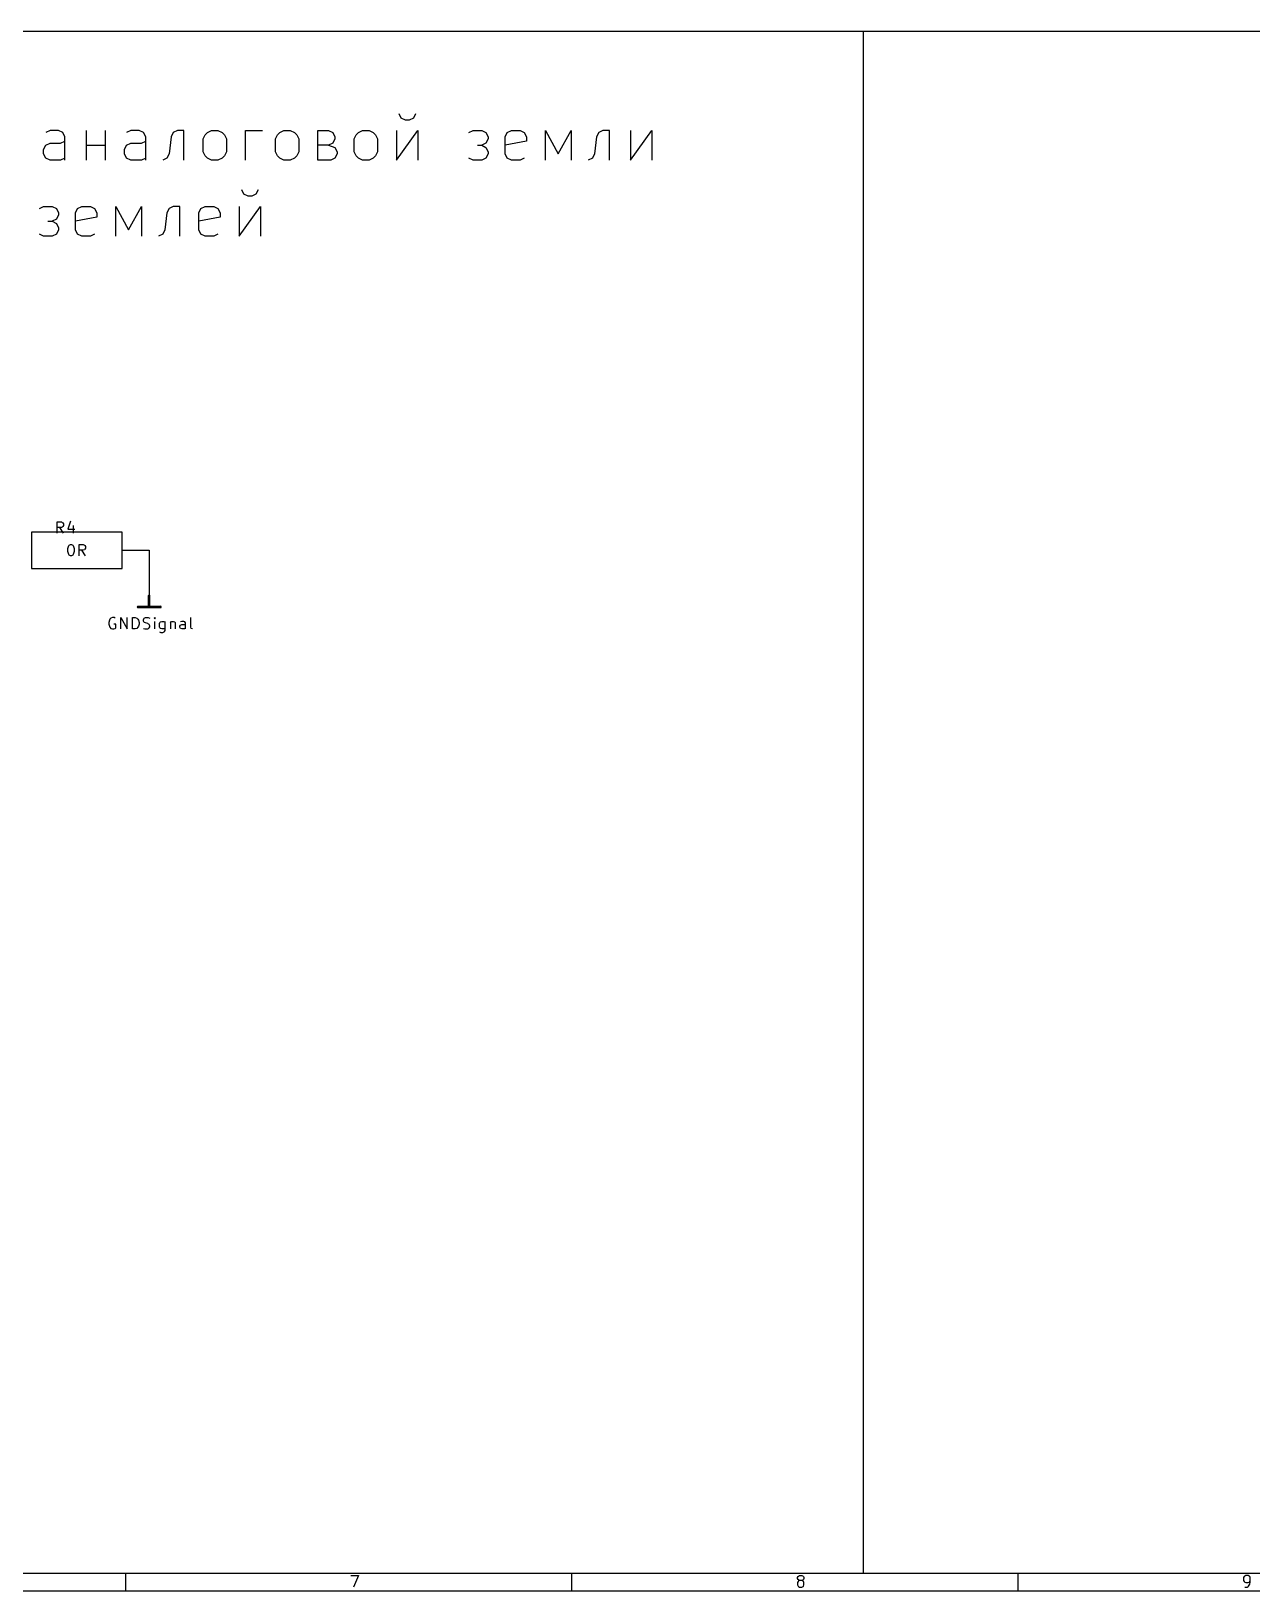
# Model space of a CAD drawing. Extents: x 10 to 584, y -410 to -10.
# Drawn here: x 299.4 to 436.2, y -410 to -235.2 of the extents above; entities that cross this region are included whole.
import ezdxf

# ---------------------------------------------------------------- set-up
doc = ezdxf.new("R2010")
doc.units = 0
doc.header["$MEASUREMENT"] = 0
doc.layers.add('BLACK', color=7, linetype='CONTINUOUS')

msp = doc.modelspace()

# ---------------------------------------------------------------- linework, layer by layer
at = {"layer": 'Black'}
for p, q in [((11.938, -235.204), (582.676, -235.204)), ((392.684, -235.204), (392.684, -407.924)), ((340.639, -244.424), (340.868, -244.907)), ((342.316, -244.907), (342.544, -244.424)), ((301.549, -246.329), (301.092, -246.558)), ((302.514, -246.329), (301.549, -246.329)), ((302.997, -246.558), (302.514, -246.329)), ((305.613, -246.329), (305.613, -249.657)), ((307.746, -246.329), (307.746, -249.657)), ((310.617, -246.329), (310.134, -246.558)), ((311.556, -246.329), (310.617, -246.329)), ((312.039, -246.558), (311.556, -246.329)), ((315.849, -246.329), (315.366, -246.558)), ((316.56, -246.329), (315.849, -246.329)), ((316.56, -249.657), (316.56, -246.329)), ((319.202, -246.558), (319.659, -246.329)), ((319.659, -246.329), (320.37, -246.329)), ((320.37, -246.329), (320.853, -246.558)), ((323.469, -249.657), (323.469, -246.329)), ((323.469, -246.329), (325.374, -246.329)), ((327.304, -246.558), (327.762, -246.329)), ((327.762, -246.329), (328.473, -246.329)), ((328.473, -246.329), (328.955, -246.558)), ((331.572, -249.657), (331.572, -246.329)), ((331.572, -246.329), (332.765, -246.329)), ((332.765, -246.329), (333.248, -246.558)), ((336.118, -246.558), (336.575, -246.329)), ((336.575, -246.329), (337.312, -246.329)), ((337.312, -246.329), (337.769, -246.558)), ((340.385, -246.329), (340.385, -249.657)), ((340.385, -249.657), (342.773, -246.329)), ((340.868, -244.907), (341.351, -245.135)), ((341.351, -245.135), (341.833, -245.135)), ((341.833, -245.135), (342.316, -244.907)), ((342.773, -246.329), (342.773, -249.657)), ((348.488, -246.558), (348.971, -246.329)), ((348.971, -246.329), (349.936, -246.329)), ((349.936, -246.329), (350.393, -246.558)), ((352.781, -246.558), (353.263, -246.329)), ((353.263, -246.329), (354.228, -246.329)), ((354.228, -246.329), (354.686, -246.558)), ((357.073, -249.657), (357.073, -246.329)), ((357.073, -246.329), (358.496, -248.945)), ((358.496, -248.945), (359.943, -246.329)), ((359.943, -246.329), (359.943, -249.657)), ((363.499, -246.329), (363.042, -246.558)), ((364.236, -246.329), (363.499, -246.329)), ((364.236, -249.657), (364.236, -246.329)), ((366.598, -246.329), (366.598, -249.657)), ((366.598, -249.657), (368.986, -246.329)), ((368.986, -246.329), (368.986, -249.657)), ((300.838, -248.463), (301.092, -247.98)), ((301.092, -247.98), (301.549, -247.752)), ((301.549, -247.752), (302.743, -247.752)), ((302.743, -247.752), (303.225, -247.523)), ((303.225, -247.04), (302.997, -246.558)), ((303.225, -249.657), (303.225, -247.04)), ((305.613, -247.98), (307.746, -247.98)), ((309.905, -248.463), (310.134, -247.98)), ((310.134, -247.98), (310.617, -247.752)), ((310.617, -247.752), (311.81, -247.752)), ((311.81, -247.752), (312.293, -247.523)), ((312.293, -247.04), (312.039, -246.558)), ((312.293, -249.657), (312.293, -247.04)), ((315.138, -247.04), (314.909, -248.945)), ((315.366, -246.558), (315.138, -247.04)), ((318.719, -247.269), (318.948, -246.812)), ((318.719, -248.717), (318.719, -247.269)), ((318.948, -246.812), (319.202, -246.558)), ((320.853, -246.558), (321.107, -246.812)), ((321.107, -246.812), (321.335, -247.269)), ((321.335, -247.269), (321.335, -248.717)), ((326.822, -247.269), (327.05, -246.812)), ((326.822, -248.717), (326.822, -247.269)), ((327.05, -246.812), (327.304, -246.558)), ((328.955, -246.558), (329.209, -246.812)), ((329.209, -246.812), (329.438, -247.269)), ((329.438, -247.269), (329.438, -248.717)), ((332.765, -247.98), (331.572, -247.98)), ((333.248, -247.752), (332.765, -247.98)), ((332.765, -247.98), (333.477, -248.234)), ((333.248, -246.558), (333.477, -247.04)), ((333.477, -247.269), (333.248, -247.752)), ((333.477, -247.04), (333.477, -247.269)), ((335.636, -247.269), (335.864, -246.812)), ((335.636, -248.717), (335.636, -247.269)), ((335.864, -246.812), (336.118, -246.558)), ((337.769, -246.558), (338.023, -246.812)), ((338.023, -246.812), (338.252, -247.269)), ((338.252, -247.269), (338.252, -248.717)), ((349.453, -247.98), (349.936, -247.98)), ((350.393, -247.752), (349.936, -247.98)), ((349.936, -247.98), (350.393, -248.234)), ((350.393, -246.558), (350.647, -247.04)), ((350.647, -247.269), (350.393, -247.752)), ((350.647, -247.04), (350.647, -247.269)), ((352.552, -247.04), (352.781, -246.558)), ((352.552, -248.945), (352.552, -247.04)), ((354.94, -247.523), (352.552, -247.98)), ((354.686, -246.558), (354.94, -247.04)), ((354.94, -247.04), (354.94, -247.523)), ((362.788, -247.04), (362.56, -248.945)), ((363.042, -246.558), (362.788, -247.04)), ((300.838, -248.945), (300.838, -248.463)), ((301.092, -249.428), (300.838, -248.945)), ((301.549, -249.657), (301.092, -249.428)), ((302.743, -249.657), (301.549, -249.657)), ((303.225, -249.428), (302.743, -249.657)), ((309.905, -248.945), (309.905, -248.463)), ((310.134, -249.428), (309.905, -248.945)), ((310.617, -249.657), (310.134, -249.428)), ((311.81, -249.657), (310.617, -249.657)), ((312.293, -249.428), (311.81, -249.657)), ((314.655, -249.428), (314.198, -249.657)), ((314.909, -248.945), (314.655, -249.428)), ((318.948, -249.174), (318.719, -248.717)), ((319.202, -249.428), (318.948, -249.174)), ((319.659, -249.657), (319.202, -249.428)), ((320.37, -249.657), (319.659, -249.657)), ((320.853, -249.428), (320.37, -249.657)), ((321.107, -249.174), (320.853, -249.428)), ((321.335, -248.717), (321.107, -249.174)), ((327.05, -249.174), (326.822, -248.717)), ((327.304, -249.428), (327.05, -249.174)), ((327.762, -249.657), (327.304, -249.428)), ((328.473, -249.657), (327.762, -249.657)), ((328.955, -249.428), (328.473, -249.657)), ((329.209, -249.174), (328.955, -249.428)), ((329.438, -248.717), (329.209, -249.174)), ((333.019, -249.657), (331.572, -249.657)), ((333.477, -249.428), (333.019, -249.657)), ((333.477, -248.234), (333.731, -248.717)), ((333.731, -248.945), (333.477, -249.428)), ((333.731, -248.717), (333.731, -248.945)), ((335.864, -249.174), (335.636, -248.717)), ((336.118, -249.428), (335.864, -249.174)), ((336.575, -249.657), (336.118, -249.428)), ((337.312, -249.657), (336.575, -249.657)), ((337.769, -249.428), (337.312, -249.657)), ((338.023, -249.174), (337.769, -249.428)), ((338.252, -248.717), (338.023, -249.174)), ((348.971, -249.657), (348.488, -249.428)), ((349.936, -249.657), (348.971, -249.657)), ((350.393, -249.428), (349.936, -249.657)), ((350.393, -248.234), (350.647, -248.717)), ((350.647, -248.945), (350.393, -249.428)), ((350.647, -248.717), (350.647, -248.945)), ((352.781, -249.428), (352.552, -248.945)), ((353.263, -249.657), (352.781, -249.428)), ((354.228, -249.657), (353.263, -249.657)), ((354.686, -249.428), (354.228, -249.657)), ((362.331, -249.428), (361.848, -249.657)), ((362.56, -248.945), (362.331, -249.428)), ((323.012, -252.933), (323.24, -253.416)), ((323.24, -253.416), (323.723, -253.644)), ((324.206, -253.644), (324.663, -253.416)), ((324.663, -253.416), (324.917, -252.933)), ((300.355, -255.067), (300.838, -254.838)), ((300.838, -254.838), (301.803, -254.838)), ((301.803, -254.838), (302.285, -255.067)), ((302.285, -255.067), (302.514, -255.549)), ((304.419, -255.549), (304.648, -255.067)), ((304.648, -255.067), (305.13, -254.838)), ((305.13, -254.838), (306.095, -254.838)), ((306.095, -254.838), (306.553, -255.067)), ((306.553, -255.067), (306.807, -255.549)), ((308.94, -258.166), (308.94, -254.838)), ((308.94, -254.838), (310.363, -257.454)), ((310.363, -257.454), (311.81, -254.838)), ((311.81, -254.838), (311.81, -258.166)), ((314.909, -255.067), (314.655, -255.549)), ((315.366, -254.838), (314.909, -255.067)), ((316.103, -254.838), (315.366, -254.838)), ((316.103, -258.166), (316.103, -254.838)), ((318.237, -255.549), (318.465, -255.067)), ((318.465, -255.067), (318.948, -254.838)), ((318.948, -254.838), (319.913, -254.838)), ((319.913, -254.838), (320.37, -255.067)), ((320.37, -255.067), (320.624, -255.549)), ((322.758, -254.838), (322.758, -258.166)), ((322.758, -258.166), (325.145, -254.838)), ((323.723, -253.644), (324.206, -253.644)), ((325.145, -254.838), (325.145, -258.166)), ((301.32, -256.489), (301.803, -256.489)), ((302.285, -256.261), (301.803, -256.489)), ((301.803, -256.489), (302.285, -256.743)), ((302.514, -255.778), (302.285, -256.261)), ((302.285, -256.743), (302.514, -257.226)), ((302.514, -255.549), (302.514, -255.778)), ((304.419, -257.454), (304.419, -255.549)), ((306.807, -256.032), (304.419, -256.489)), ((306.807, -255.549), (306.807, -256.032)), ((314.655, -255.549), (314.427, -257.454)), ((318.237, -257.454), (318.237, -255.549)), ((320.624, -256.032), (318.237, -256.489)), ((320.624, -255.549), (320.624, -256.032)), ((300.838, -258.166), (300.355, -257.937)), ((301.803, -258.166), (300.838, -258.166)), ((302.285, -257.937), (301.803, -258.166)), ((302.514, -257.454), (302.285, -257.937)), ((302.514, -257.226), (302.514, -257.454)), ((304.648, -257.937), (304.419, -257.454)), ((305.13, -258.166), (304.648, -257.937)), ((306.095, -258.166), (305.13, -258.166)), ((306.553, -257.937), (306.095, -258.166)), ((314.198, -257.937), (313.715, -258.166)), ((314.427, -257.454), (314.198, -257.937)), ((318.465, -257.937), (318.237, -257.454)), ((318.948, -258.166), (318.465, -257.937)), ((319.913, -258.166), (318.948, -258.166)), ((320.37, -257.937), (319.913, -258.166)), ((303.835, -290.119), (303.53, -291.008)), ((299.466, -291.338), (299.466, -295.402)), ((309.626, -291.338), (299.466, -291.338)), ((302.336, -291.44), (302.336, -290.17)), ((302.336, -290.17), (302.819, -290.17)), ((302.819, -290.83), (302.336, -290.83)), ((303.047, -291.44), (302.641, -290.83)), ((302.819, -290.17), (302.92, -290.246)), ((302.92, -290.779), (302.819, -290.83)), ((302.92, -290.246), (302.997, -290.297)), ((302.997, -290.728), (302.92, -290.779)), ((302.997, -290.297), (303.047, -290.424)), ((303.047, -290.601), (302.997, -290.728)), ((303.047, -290.424), (303.047, -290.601)), ((303.53, -291.008), (304.317, -291.008)), ((304.14, -290.601), (304.14, -291.44)), ((309.626, -295.402), (309.626, -291.338)), ((303.53, -293.192), (303.606, -292.964)), ((303.53, -293.497), (303.53, -293.192)), ((303.606, -293.751), (303.53, -293.497)), ((303.606, -292.964), (303.657, -292.837)), ((303.657, -292.837), (303.708, -292.786)), ((303.708, -292.786), (303.835, -292.71)), ((303.835, -292.71), (303.962, -292.71)), ((303.962, -292.71), (304.089, -292.786)), ((304.089, -292.786), (304.14, -292.837)), ((304.14, -292.837), (304.19, -292.964)), ((304.19, -292.964), (304.267, -293.192)), ((304.267, -293.497), (304.19, -293.751)), ((304.267, -293.192), (304.267, -293.497)), ((304.8, -293.98), (304.8, -292.71)), ((304.8, -292.71), (305.283, -292.71)), ((305.283, -293.37), (304.8, -293.37)), ((305.537, -293.98), (305.105, -293.37)), ((305.283, -292.71), (305.41, -292.786)), ((305.41, -293.319), (305.283, -293.37)), ((305.41, -292.786), (305.46, -292.837)), ((305.46, -293.268), (305.41, -293.319)), ((305.46, -292.837), (305.537, -292.964)), ((305.537, -293.141), (305.46, -293.268)), ((305.537, -292.964), (305.537, -293.141)), ((309.677, -293.37), (312.166, -293.37)), ((312.166, -293.37), (312.674, -293.37)), ((312.674, -293.37), (312.674, -298.45)), ((303.657, -293.853), (303.606, -293.751)), ((303.708, -293.929), (303.657, -293.853)), ((303.835, -293.98), (303.708, -293.929)), ((303.962, -293.98), (303.835, -293.98)), ((304.089, -293.929), (303.962, -293.98)), ((304.14, -293.853), (304.089, -293.929)), ((304.19, -293.751), (304.14, -293.853)), ((299.466, -295.402), (309.626, -295.402)), ((312.598, -299.72), (312.598, -298.45)), ((312.75, -299.72), (312.75, -298.45)), ((311.404, -299.644), (313.944, -299.644)), ((311.404, -299.796), (313.944, -299.796)), ((308.204, -301.219), (308.127, -301.473)), ((308.127, -301.473), (308.127, -301.65)), ((308.127, -301.65), (308.204, -301.879)), ((308.254, -301.092), (308.204, -301.219)), ((308.204, -301.879), (308.254, -302.006)), ((308.381, -300.99), (308.254, -301.092)), ((308.254, -302.006), (308.381, -302.133)), ((308.559, -300.914), (308.381, -300.99)), ((308.381, -302.133), (308.559, -302.184)), ((308.737, -300.914), (308.559, -300.914)), ((308.559, -302.184), (308.686, -302.184)), ((308.915, -301.65), (308.686, -301.65)), ((308.686, -302.184), (308.864, -302.133)), ((308.864, -300.99), (308.737, -300.914)), ((308.864, -302.133), (308.915, -302.057)), ((308.915, -302.057), (308.915, -301.65)), ((309.474, -302.184), (309.474, -300.914)), ((309.474, -300.914), (310.185, -302.184)), ((310.185, -302.184), (310.185, -300.914)), ((310.794, -302.184), (310.794, -300.914)), ((310.794, -300.914), (311.099, -300.914)), ((311.099, -302.184), (310.794, -302.184)), ((311.099, -300.914), (311.277, -300.99)), ((311.277, -302.133), (311.099, -302.184)), ((311.277, -300.99), (311.404, -301.092)), ((311.404, -302.006), (311.277, -302.133)), ((311.404, -301.092), (311.455, -301.219)), ((311.455, -301.879), (311.404, -302.006)), ((311.455, -301.219), (311.531, -301.473)), ((311.531, -301.65), (311.455, -301.879)), ((311.531, -301.473), (311.531, -301.65)), ((312.014, -301.168), (312.064, -301.041)), ((312.014, -301.269), (312.014, -301.168)), ((312.064, -301.396), (312.014, -301.269)), ((312.014, -302.133), (312.191, -302.184)), ((312.064, -301.041), (312.115, -300.99)), ((312.115, -301.473), (312.064, -301.396)), ((312.115, -300.99), (312.242, -300.914)), ((312.242, -301.523), (312.115, -301.473)), ((312.191, -302.184), (312.496, -302.184)), ((312.242, -300.914), (312.547, -300.914)), ((312.496, -301.574), (312.242, -301.523)), ((312.598, -301.65), (312.496, -301.574)), ((312.496, -302.184), (312.598, -302.133)), ((312.547, -300.914), (312.725, -300.99)), ((312.674, -301.701), (312.598, -301.65)), ((312.598, -302.133), (312.674, -302.057)), ((312.725, -301.828), (312.674, -301.701)), ((312.674, -302.057), (312.725, -301.955)), ((312.725, -301.955), (312.725, -301.828)), ((313.284, -300.914), (313.207, -300.99)), ((313.207, -300.99), (313.284, -301.041)), ((313.334, -300.99), (313.284, -300.914)), ((313.284, -300.914), (313.284, -301.041)), ((313.284, -301.041), (313.334, -300.99)), ((313.284, -302.184), (313.284, -301.346)), ((313.817, -301.574), (313.868, -301.473)), ((313.817, -301.955), (313.817, -301.574)), ((313.868, -302.057), (313.817, -301.955)), ((313.868, -301.473), (313.944, -301.396)), ((313.944, -302.133), (313.868, -302.057)), ((313.944, -301.396), (314.071, -301.346)), ((314.071, -302.184), (313.944, -302.133)), ((314.071, -301.346), (314.3, -301.346)), ((314.3, -302.184), (314.071, -302.184)), ((314.3, -301.346), (314.427, -301.396)), ((314.427, -302.133), (314.3, -302.184)), ((314.427, -302.362), (314.35, -302.489)), ((314.427, -301.346), (314.427, -302.362)), ((315.036, -301.346), (315.036, -302.184)), ((315.036, -301.473), (315.087, -301.396)), ((315.087, -301.396), (315.214, -301.346)), ((315.214, -301.346), (315.392, -301.346)), ((315.392, -301.346), (315.519, -301.396)), ((315.519, -301.396), (315.57, -301.523)), ((315.57, -301.523), (315.57, -302.184)), ((316.103, -301.879), (316.179, -301.752)), ((316.103, -302.006), (316.103, -301.879)), ((316.179, -302.133), (316.103, -302.006)), ((316.306, -301.346), (316.179, -301.396)), ((316.179, -301.752), (316.306, -301.701)), ((316.306, -302.184), (316.179, -302.133)), ((316.535, -301.346), (316.306, -301.346)), ((316.306, -301.701), (316.611, -301.701)), ((316.611, -302.184), (316.306, -302.184)), ((316.662, -301.396), (316.535, -301.346)), ((316.611, -301.701), (316.713, -301.65)), ((316.713, -302.133), (316.611, -302.184)), ((316.713, -301.523), (316.662, -301.396)), ((316.713, -302.184), (316.713, -301.523)), ((317.322, -302.006), (317.322, -300.914)), ((317.373, -302.133), (317.322, -302.006)), ((317.5, -302.184), (317.373, -302.133)), ((313.995, -302.616), (313.868, -302.539)), ((314.173, -302.616), (313.995, -302.616)), ((314.3, -302.539), (314.173, -302.616)), ((314.35, -302.489), (314.3, -302.539)), ((11.9888, -408), (582.016, -408)), ((310.007, -408), (310.007, -409.981)), ((335.255, -408.28), (336.118, -408.28)), ((336.118, -408.28), (335.559, -409.575)), ((359.994, -408), (359.994, -409.981)), ((385.293, -408.508), (385.369, -408.381)), ((385.293, -408.584), (385.293, -408.508)), ((385.369, -408.711), (385.293, -408.584)), ((385.369, -408.94), (385.293, -409.067)), ((385.369, -408.381), (385.42, -408.33)), ((385.42, -408.762), (385.369, -408.711)), ((385.42, -408.889), (385.369, -408.94)), ((385.42, -408.33), (385.547, -408.28)), ((385.547, -408.813), (385.42, -408.762)), ((385.547, -408.813), (385.42, -408.889)), ((385.547, -408.28), (385.801, -408.28)), ((385.801, -408.813), (385.547, -408.813)), ((385.801, -408.28), (385.928, -408.33)), ((385.928, -408.762), (385.801, -408.813)), ((385.928, -408.889), (385.801, -408.813)), ((385.928, -408.33), (385.978, -408.381)), ((385.978, -408.711), (385.928, -408.762)), ((385.978, -408.94), (385.928, -408.889)), ((385.978, -408.381), (386.029, -408.508)), ((386.029, -408.584), (385.978, -408.711)), ((386.029, -409.067), (385.978, -408.94)), ((386.029, -408.508), (386.029, -408.584)), ((410.007, -408), (410.007, -409.981)), ((435.381, -408.381), (435.305, -408.508)), ((435.305, -408.508), (435.305, -408.813)), ((435.305, -408.813), (435.381, -408.94)), ((435.432, -408.33), (435.381, -408.381)), ((435.381, -408.94), (435.432, -409.016)), ((435.559, -408.28), (435.432, -408.33)), ((435.813, -408.28), (435.559, -408.28)), ((435.94, -408.33), (435.813, -408.28)), ((435.991, -408.381), (435.94, -408.33)), ((435.94, -409.016), (435.991, -408.94)), ((436.042, -408.508), (435.991, -408.381)), ((435.991, -408.94), (436.042, -408.813)), ((436.042, -409.016), (436.042, -408.508)), ((10.0076, -409.981), (583.997, -409.981)), ((385.293, -409.067), (385.293, -409.321)), ((385.293, -409.321), (385.369, -409.448)), ((385.369, -409.448), (385.42, -409.499)), ((385.42, -409.499), (385.547, -409.575)), ((385.547, -409.575), (385.801, -409.575)), ((385.801, -409.575), (385.928, -409.499)), ((385.928, -409.499), (385.978, -409.448)), ((385.978, -409.448), (386.029, -409.321)), ((386.029, -409.321), (386.029, -409.067)), ((435.432, -409.016), (435.559, -409.067)), ((435.432, -409.575), (435.686, -409.575)), ((435.559, -409.067), (435.813, -409.067)), ((435.686, -409.575), (435.813, -409.499)), ((435.813, -409.067), (435.94, -409.016)), ((435.813, -409.499), (435.864, -409.448)), ((435.864, -409.448), (435.991, -409.245)), ((435.991, -409.245), (436.042, -409.016))]:
    msp.add_line(p, q, dxfattribs=at)
for centre, start, end in [((312.674, -298.45), 360, 540), ((311.404, -299.72), 90, 270), ((312.674, -299.72), 180, 360), ((313.944, -299.72), 270, 450)]:
    msp.add_arc(centre, 0.0762, start, end, dxfattribs=at)

doc.saveas('drawing.dxf')
